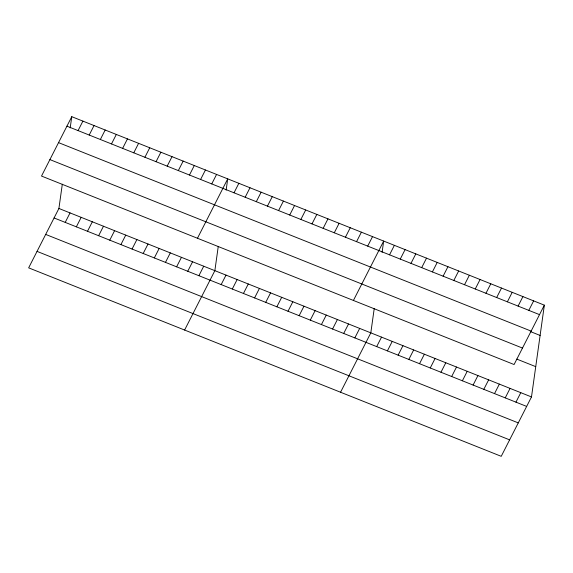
<?xml version="1.0" encoding="UTF-8"?>
<svg xmlns="http://www.w3.org/2000/svg" width="573" height="573" viewBox="0 0 573 573"><rect width="100%" height="100%" fill="white"/><g stroke="black" fill="none" stroke-linecap="round" stroke-linejoin="round"><path stroke-width="0.86" d="M544.35 305.151L514.088 364.535L41.507 176.061L71.768 116.677L544.35 305.151L531.493 396.939L501.232 456.323L28.65 267.849L58.912 208.465L62.307 184.227M70.193 127.922L71.768 116.677M218.256 246.426L214.861 270.657L184.606 330.048M226.142 190.121L227.717 178.869L197.456 238.261M374.212 308.625L370.817 332.856L340.555 392.247M382.098 252.321L383.674 241.068L353.412 300.46M78.071 130.601L82.906 121.118M89.209 135.049L94.044 125.559M100.354 139.49L105.181 129.999M65.215 222.388L70.049 212.905M111.491 143.93L116.326 134.447M76.352 226.836L81.187 217.346M122.629 148.371L127.464 138.888M87.497 231.277L92.332 221.787M133.767 152.819L138.602 143.329M98.635 235.718L103.469 226.235M144.912 157.26L149.739 147.77M109.772 240.159L114.607 230.675M156.049 161.701L160.884 152.217M120.91 244.607L125.745 235.116M167.187 166.141L172.022 156.658M132.055 249.047L136.89 239.557M178.325 170.589L183.159 161.099M143.193 253.488L148.027 244.005M189.47 175.03L194.297 165.54M154.33 257.929L159.165 248.446M200.607 179.471L205.442 169.988M165.468 262.377L170.303 252.886M211.745 183.912L216.58 174.428M176.613 266.817L181.448 257.334M187.751 271.258L192.585 261.775M234.028 192.8L238.855 183.317M198.888 275.699L203.723 266.216M245.165 197.241L250 187.758M256.303 201.682L261.138 192.199M221.171 284.588L226.006 275.104M267.441 206.13L272.275 196.639M232.309 289.028L237.143 279.545M278.585 210.57L283.413 201.087M243.446 293.476L248.281 283.986M289.723 215.011L294.558 205.528M254.584 297.917L259.419 288.427M300.861 219.459L305.696 209.969M265.729 302.358L270.563 292.875M311.999 223.9L316.833 214.409M276.866 306.799L281.701 297.315M323.143 228.341L327.971 218.857M288.004 311.246L292.839 301.756M334.281 232.781L339.116 223.298M299.142 315.687L303.976 306.197M345.419 237.229L350.253 227.739M310.287 320.128L315.121 310.645M356.556 241.67L361.391 232.18M321.424 324.569L326.259 315.086M367.701 246.111L372.529 236.628M332.562 329.017L337.397 319.526M343.7 333.457L348.534 323.967M389.547 254.827L394.382 245.337M354.845 337.898L359.679 328.415M400.262 259.096L405.097 249.613M410.977 263.372L415.805 253.882M376.69 346.615L381.525 337.125M421.685 267.641L426.52 258.158M387.405 350.884L392.24 341.401M432.4 271.917L437.228 262.427M398.12 355.16L402.948 345.669M443.108 276.186L447.943 266.703M408.828 359.429L413.663 349.945M453.823 280.462L458.658 270.972M419.543 363.705L424.378 354.214M464.531 284.731L469.366 275.248M430.251 367.973L435.086 358.49M475.246 289.007L480.081 279.517M440.966 372.249L445.801 362.759M485.954 293.276L490.789 283.793M451.674 376.518L456.509 367.035M496.669 297.545L501.504 288.061M462.39 380.794L467.224 371.304M507.384 301.821L512.212 292.33M473.097 385.063L477.932 375.58M518.092 306.089L522.927 296.606M483.813 389.332L488.647 379.849M528.807 310.365L533.635 300.875M494.528 393.608L499.355 384.118M505.236 397.877L510.07 388.394M515.951 402.153L520.785 392.663M66.934 126.16L539.515 314.634M58.539 142.627L531.128 331.101M530.218 331.495L540.11 335.441M49.894 159.595L522.483 348.069M516.782 359.092L535.734 366.648M58.912 208.465L531.493 396.939M54.077 217.948L526.659 406.422M45.682 234.414L518.271 422.888M37.037 251.382L509.626 439.856"/></g></svg>
